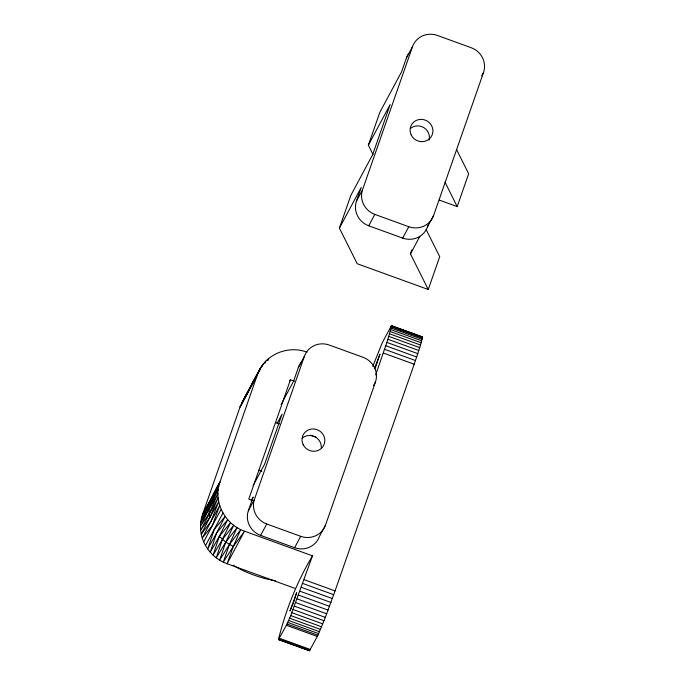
<?xml version="1.0" encoding="UTF-8"?>
<svg xmlns="http://www.w3.org/2000/svg" width="685" height="685" viewBox="0 0 685 685"><rect width="100%" height="100%" fill="white"/><g stroke="black" fill="none" stroke-linecap="round" stroke-linejoin="round"><path stroke-width="1.03" d="M372.811 366.338L382.23 342.8L391.383 325.726L422.465 336.917L420.539 345.034L415.478 360.524L335.051 590.915L325.341 617.373L317.934 635.252L309.526 650.733L278.444 639.542C285.654 610.292 296.982 581.736 312.488 555.843L244.536 531.192C225.057 524.641 212.77 501.557 219.971 481.949L257.466 374.567C263.905 354.796 288.017 344.701 307.026 352.218M309.397 649.568L309.329 650.75M375.671 374.883L387.941 339.289L391.58 325.709M203.685 541.895L212.367 525.523L219.705 505.556L210.886 521.525L201.244 534.189C199.943 527.647 200.362 520.797 202.529 514.486L219.971 481.949C214.011 492.789 206.613 504.477 209.867 517.398L201.244 534.189C203.967 547.666 214.199 559.106 227.095 563.729L295.047 588.381M222.95 512.996L214.277 529.359L207.692 548.993L216.606 532.981L227.685 519.675L219.32 536.346L213.095 555.167L222.385 539.412L230.545 522.629L219.32 536.346L210.235 552.213L216.606 532.981L225.142 516.447L214.277 529.359L205.5 545.534M374.293 368.89L380.004 354.042L375.303 368.128M426.121 229.509L439.71 256.687L428.253 289.498L357.21 263.725L339.409 228.114L350.866 195.302L372.674 154.63L390.167 104.522L368.359 145.194L373.051 154.562M368.359 145.194L379.815 112.383L401.624 71.711L406.419 57.985A19.856 19.06 28.2 0 1 408.688 53.601M294.439 381.262L290.431 379.807L248.775 499.125L252.782 500.572M281.09 404.527L293.54 381.305L298.326 367.588L304.431 356.2A19.856 19.06 28.2 0 1 329.211 345.026L363.187 357.356A19.856 19.06 28.2 0 1 375.474 381.973L325.486 525.155L319.381 536.543A19.856 19.06 28.2 0 1 294.601 547.717L260.625 535.387A19.856 19.06 28.2 0 1 248.338 510.77L253.125 497.045L251.138 500.761M406.419 57.985L412.524 46.597A19.856 19.06 28.2 0 1 437.304 35.423L471.28 47.753A19.856 19.06 28.2 0 1 483.567 72.37L433.579 215.552L427.466 226.941A19.856 19.06 28.2 0 1 402.686 238.115L368.71 225.785A19.856 19.06 28.2 0 1 356.431 201.167L361.218 187.442L339.409 228.114M248.338 510.77L254.443 499.382L304.431 356.2M356.431 201.167L362.536 189.779L412.524 46.597M428.253 289.498L410.452 253.895L411.839 249.914M278.444 639.542L286.433 625.268L290.723 615.584L312.488 555.843M427.466 226.941L428.151 224.98M439.196 200.046L457.203 206.579L468.66 173.767L456.484 149.398M233.294 546.45L227.095 563.729L244.536 531.192L233.294 546.45L223.284 562.128L229.415 544.489L237.104 527.613L225.759 542.135L216.254 557.821L222.385 539.412L233.696 525.284L225.759 542.135L219.662 560.15L229.415 544.489L240.735 529.591L233.294 546.45L225.759 542.135L219.32 536.346M267.904 360.344L268.674 358.469L267.664 360.31M209.867 517.398L218.095 497.67L200.645 530.207L209.867 517.398L218.686 501.651L210.886 521.525L202.255 538.093L212.367 525.523L221.127 509.357M264.924 363.024L265.754 361.166L264.727 363.033M262.252 366.004L263.143 364.163L261.67 366.852M249.691 388.404L257.466 374.567L240.015 407.104L258.973 370.893L240.015 407.104L202.529 514.486L218.866 485.768L200.739 522.227L209.225 508.989L217.924 493.671L209.31 513.202L200.474 526.208L218.181 489.689L201.424 518.305L210.475 500.718M247.61 393.044L241.522 403.439L260.874 367.417L243.423 399.954L255.805 377.598M248.569 391.221L252.405 383.917M368.71 225.785L374.815 214.396A19.856 19.06 28.2 0 1 362.536 189.779M289.438 381.665L290.431 379.807M277.1 423.407L282.083 414.117L264.581 464.233L253.133 485.596M481.683 75.872L483.567 72.37M402.686 238.115L408.791 226.726A19.856 19.06 28.2 0 0 433.579 215.552M410.452 253.895L419.871 236.325M260.625 535.387L266.73 523.999A19.856 19.06 28.2 0 1 254.443 499.382M373.599 385.475L375.474 381.973M294.601 547.717L300.706 536.329A19.856 19.06 28.2 0 0 325.486 525.155M258.245 373.119L260.694 368.641M421.934 337.354L422.465 336.917M374.815 214.396L408.791 226.726M391.383 325.726L422.277 336.934M391.623 326.094L422.508 337.303M391.049 326.146L394.038 327.233M400.014 329.399L404.998 331.206M407.986 332.293L412.969 334.1M391.512 326.891L422.405 338.099M391.263 328.072L422.148 339.281M390.861 329.639L421.755 340.839M390.33 331.566L421.215 342.765M389.654 333.835L420.539 345.034M388.857 336.421L419.742 347.62M387.941 339.289L418.826 350.497M386.914 342.423L417.799 353.631M385.792 345.779L416.677 356.988M384.585 349.316L415.478 360.524M383.309 353.006L414.194 364.214M275.447 422.474L279.454 423.921M310.51 435.189L316.521 437.373M258.784 470.201L261.79 471.289M266.73 523.999L300.706 536.329M304.157 579.707L335.051 590.915M302.83 583.5L333.715 594.708M301.451 587.362L332.336 598.57M300.047 591.249L330.932 602.449M298.626 595.111L329.511 606.319M297.213 598.913L328.098 610.121M295.817 602.612L326.702 613.82M294.456 606.165L325.341 617.373M293.146 609.539L324.031 620.747M291.896 612.69L322.781 623.898M290.723 615.584L321.608 626.792M289.635 618.195L320.529 629.404M288.659 620.499L319.544 631.698M287.794 622.451L318.679 633.659M287.049 624.044L317.934 635.252M286.433 625.268L317.318 636.468M279.454 638.283L310.339 649.483M278.975 639.105L309.86 650.313M278.401 639.156L308.293 649.996M278.632 639.525L309.526 650.733M445.027 182.21L457.203 206.579M410.478 128.403A11.508 11.046 28.2 0 1 423.912 127.675A11.508 11.046 28.2 0 1 429.101 140.023M302.385 438.006A11.508 11.046 28.2 0 1 314.946 436.782A11.508 11.046 28.2 0 1 321.308 447.707M298.326 367.588A19.856 19.06 28.2 0 1 300.133 363.889M300.595 363.204A19.856 19.06 28.2 0 1 301.606 361.894M275.379 580.76A37.821 10.498 19.2 0 1 233.165 565.228M290.003 610.866L293.411 602.988L296.691 592.679L290.003 610.866M411.283 135.125A11.508 11.046 28.2 0 0 431.002 137.009A11.508 11.046 28.2 0 0 422.225 119.413A11.508 11.046 28.2 0 0 411.283 135.125M303.19 444.728A11.508 11.046 28.2 0 0 322.918 446.603A11.508 11.046 28.2 0 0 314.141 429.015A11.508 11.046 28.2 0 0 303.19 444.728"/></g></svg>
